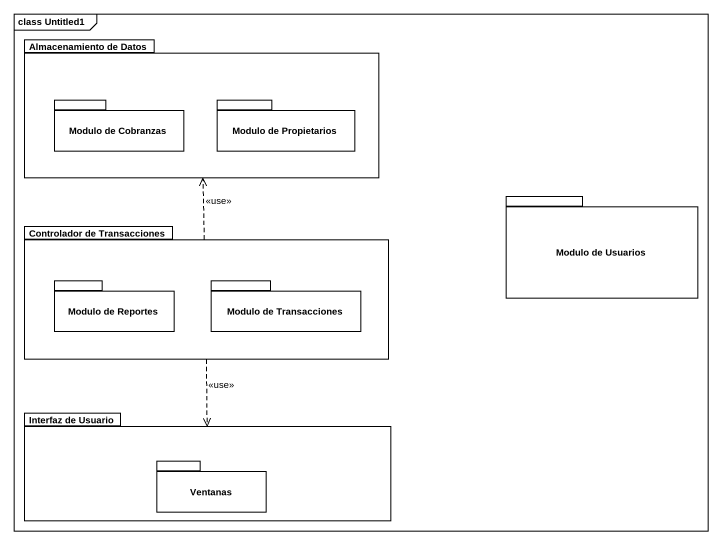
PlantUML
@startuml
mainframe class Untitled1
package "Almacenamiento de Datos" as Almacenamiento_de_Datos {
  package "Modulo de Cobranzas" as Modulo_de_Cobranzas {
  }
  package "Modulo de Propietarios" as Modulo_de_Propietarios {
  }
}
package "Modulo de Usuarios" as Modulo_de_Usuarios {
}
package "Controlador de Transacciones" as Controlador_de_Transacciones {
  package "Modulo de Reportes" as Modulo_de_Reportes {
  }
  package "Modulo de Transacciones" as Modulo_de_Transacciones {
  }
}
package "Interfaz de Usuario" as Interfaz_de_Usuario {
  package Ventanas {
  }
}
Controlador_de_Transacciones .up.> Almacenamiento_de_Datos : <<use>>
Controlador_de_Transacciones ..> Interfaz_de_Usuario : <<use>>
@enduml
